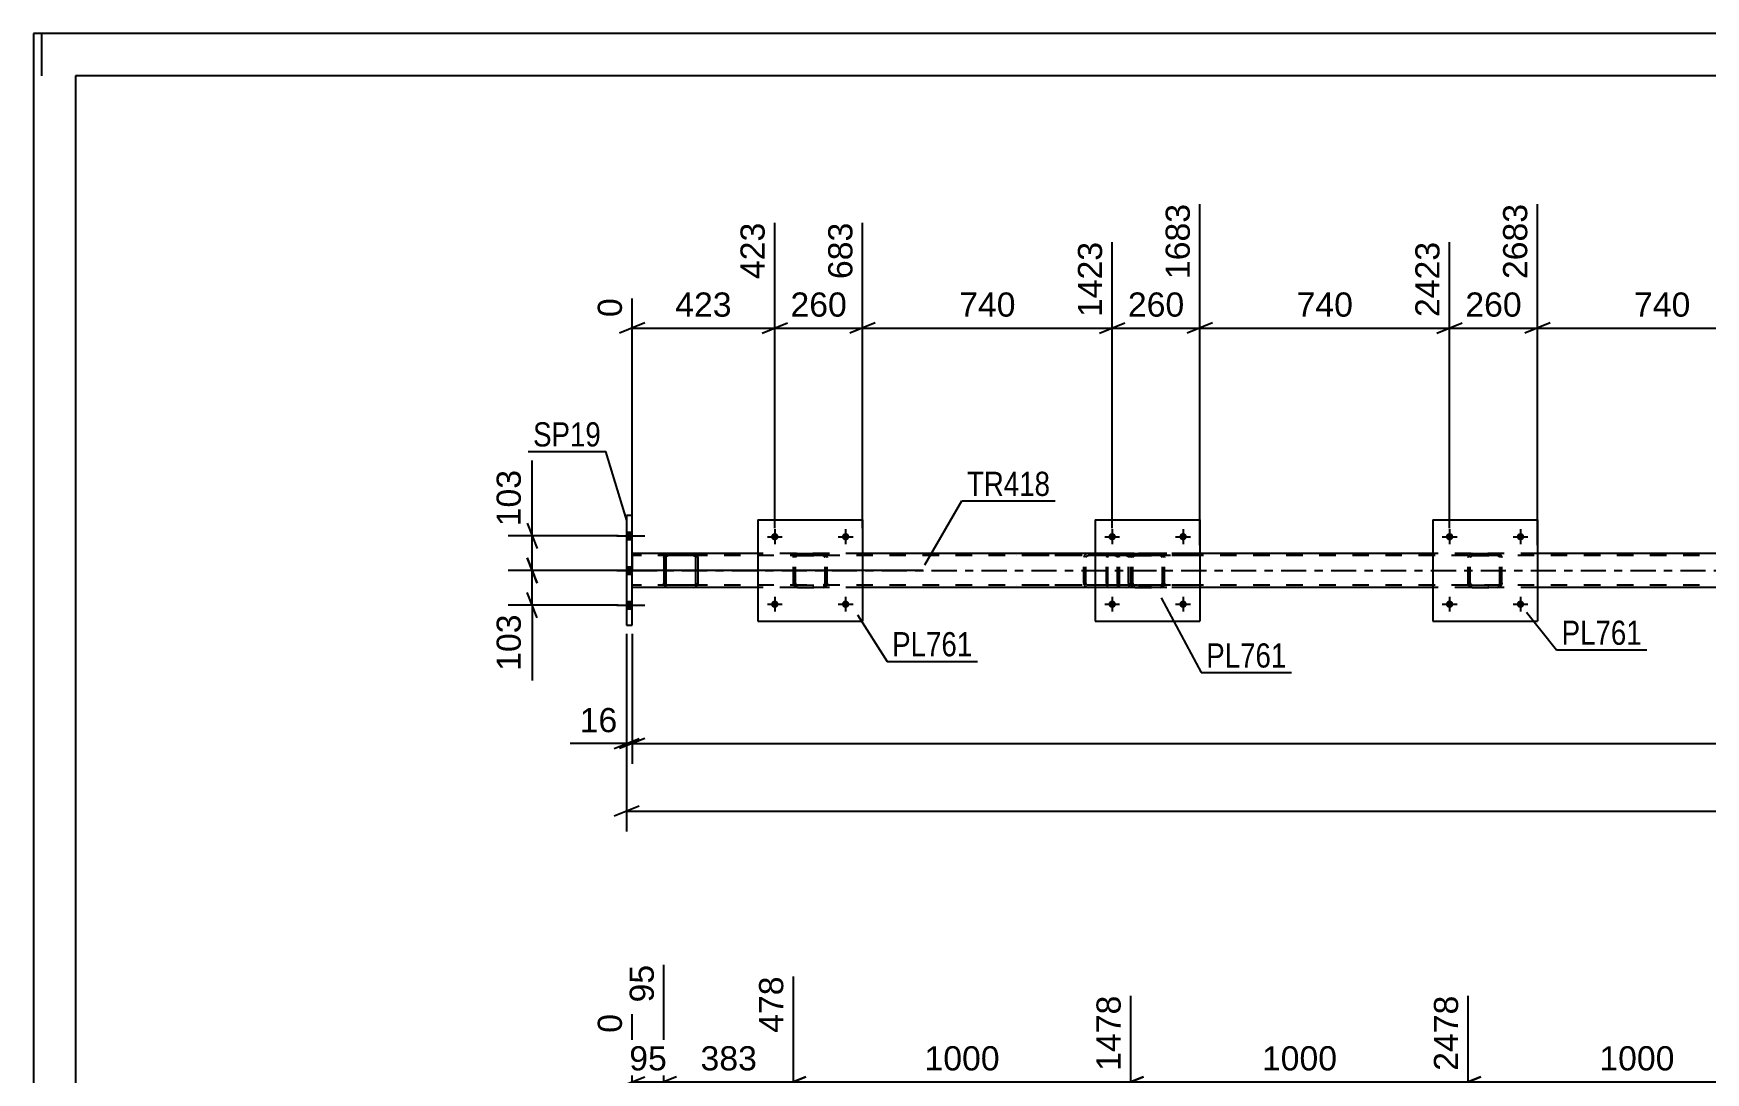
# Model space of a CAD drawing. Header units: millimetres. Extents: x -111 to 730, y -414 to 180.
# Drawn here: x -110.5 to 87.7, y 57.1 to 180.2 of the extents above; entities that cross this region are included whole.
import ezdxf

# ---------------------------------------------------------------- set-up
doc = ezdxf.new("R2010")
doc.units = ezdxf.units.MM
doc.linetypes.add('DXK_LINE_DOT2', pattern=[3.9198, 1.9599, -1.9599])
doc.linetypes.add('DXK_LINE_DOT3', pattern=[5.9187, 2.979, -0.9799, 0.9799, -0.9799])
doc.styles.add('Arial', font='ARIAL.TTF', dxfattribs={"height": 0.2})
doc.styles.add('Arial Narrow', font='ARIALN.TTF', dxfattribs={"height": 0.2})

# ---------------------------------------------------------------- blocks, each defined once
blk = doc.blocks.new('Unknown-717263172-1117')
at = {"color": 5, "linetype": 'Continuous'}
for p, q in [((730.5, 180.17), (-110.5, 180.17)), ((-110.5, 180.17), (-110.5, -413.83)), ((-109.5, 175.17), (-109.5, 180.17)), ((725.5, 175.17), (-105.5, 175.17)), ((-105.5, 175.17), (-105.5, -408.83))]:
    blk.add_line(p, q, dxfattribs=at)
blk = doc.blocks.new('Part-717263172-4966 - 4900')
at = {"color": 7, "linetype": 'DXK_LINE_DOT2'}
for p, q in [((59.58, 118.07), (59.62, 118.26)), ((59.62, 118.26), (59.58, 118.07)), ((59.58, 115.03), (59.58, 118.07)), ((59.82, 118.07), (59.84, 118.17)), ((59.84, 118.17), (59.82, 118.07)), ((59.82, 115.03), (59.82, 118.07)), ((59.84, 118.17), (59.89, 118.24)), ((59.89, 118.24), (59.84, 118.17)), ((59.88, 118.52), (60.06, 118.55)), ((60.06, 118.55), (59.88, 118.52)), ((59.89, 118.24), (59.97, 118.3)), ((59.97, 118.3), (59.89, 118.24)), ((59.97, 118.3), (60.06, 118.31)), ((60.06, 118.31), (59.97, 118.3)), ((60.06, 118.55), (63.1, 118.55)), ((60.06, 118.55), (60.06, 118.55)), ((60.06, 118.55), (63.1, 118.55)), ((60.06, 118.31), (63.1, 118.31)), ((60.06, 118.31), (60.06, 118.31)), ((63.1, 118.31), (60.06, 118.31)), ((63.1, 118.55), (63.1, 118.55)), ((63.1, 118.55), (63.28, 118.52)), ((63.28, 118.52), (63.1, 118.55)), ((63.1, 118.31), (63.1, 118.31)), ((63.1, 118.31), (63.19, 118.3)), ((63.19, 118.3), (63.1, 118.31)), ((63.19, 118.3), (63.27, 118.24)), ((63.27, 118.24), (63.19, 118.3)), ((63.27, 118.24), (63.32, 118.17)), ((63.32, 118.17), (63.27, 118.24)), ((63.32, 118.17), (63.34, 118.07)), ((63.34, 118.07), (63.32, 118.17)), ((63.34, 115.03), (63.34, 118.07)), ((63.54, 118.26), (63.58, 118.07)), ((63.58, 118.07), (63.54, 118.26)), ((63.58, 115.03), (63.58, 118.07)), ((59.62, 114.85), (59.58, 115.03)), ((59.58, 115.03), (59.62, 114.85)), ((59.84, 114.94), (59.82, 115.03)), ((59.82, 115.03), (59.84, 114.94)), ((63.34, 115.03), (63.32, 114.94)), ((63.32, 114.94), (63.34, 115.03)), ((63.58, 115.03), (63.54, 114.85)), ((63.54, 114.85), (63.58, 115.03)), ((59.89, 114.86), (59.84, 114.94)), ((59.84, 114.94), (59.89, 114.86)), ((60.06, 114.55), (59.88, 114.59)), ((59.88, 114.59), (60.06, 114.55)), ((59.97, 114.81), (59.89, 114.86)), ((59.89, 114.86), (59.97, 114.81)), ((60.06, 114.79), (59.97, 114.81)), ((59.97, 114.81), (60.06, 114.79)), ((60.06, 114.79), (63.1, 114.79)), ((60.06, 114.79), (60.06, 114.79)), ((60.06, 114.79), (63.1, 114.79)), ((60.06, 114.55), (63.1, 114.55)), ((60.06, 114.55), (60.06, 114.55)), ((60.06, 114.55), (63.1, 114.55)), ((63.19, 114.81), (63.1, 114.79)), ((63.1, 114.79), (63.19, 114.81)), ((63.1, 114.79), (63.1, 114.79)), ((63.28, 114.59), (63.1, 114.55)), ((63.1, 114.55), (63.28, 114.59)), ((63.1, 114.55), (63.1, 114.55)), ((63.27, 114.86), (63.19, 114.81)), ((63.19, 114.81), (63.27, 114.86)), ((63.32, 114.94), (63.27, 114.86)), ((63.27, 114.86), (63.32, 114.94))]:
    blk.add_line(p, q, dxfattribs=at)
at = {"color": 7, "linetype": 'DXK_LINE_DOT3'}
blk.add_line((61.58, 116.55), (61.58, 116.56), dxfattribs=at)
at = {"color": 7, "linetype": 'DXK_LINE_DOT2'}
for centre, start, end in [((60.06, 118.07), 112.5, 157.5), ((60.06, 118.07), 112.5, 157.5), ((63.1, 118.07), 22.5, 67.5), ((63.1, 118.07), 22.5, 67.5), ((60.06, 115.03), 202.5, 247.5), ((60.06, 115.03), 202.5, 247.5), ((63.1, 115.03), 292.5, 337.5), ((63.1, 115.03), 292.5, 337.5)]:
    blk.add_arc(centre, 0.48, start, end, dxfattribs=at)
blk = doc.blocks.new('Part-717263172-4971 - 4900')
at = {"color": 7, "linetype": 'DXK_LINE_DOT2'}
for p, q in [((17.75, 118.55), (5.98, 118.55)), ((17.75, 118.31), (5.98, 118.31)), ((14.04, 118.24), (14.01, 118.07)), ((14.01, 115.03), (14.01, 118.07)), ((14.05, 118.26), (14.04, 118.24)), ((14.26, 118.07), (14.28, 118.17)), ((14.26, 115.03), (14.26, 118.07)), ((14.28, 118.17), (14.34, 118.24)), ((14.52, 118.55), (14.32, 118.52)), ((14.34, 118.24), (14.42, 118.3)), ((14.42, 118.3), (14.52, 118.31)), ((17.95, 118.52), (17.75, 118.55)), ((17.75, 118.31), (17.85, 118.3)), ((17.85, 118.3), (17.93, 118.24)), ((17.93, 118.24), (17.99, 118.17)), ((17.99, 118.17), (18.01, 118.07)), ((18.01, 115.03), (18.01, 118.07)), ((18.26, 118.07), (18.22, 118.26)), ((18.26, 115.03), (18.26, 118.07)), ((14.01, 115.03), (14.03, 114.94)), ((14.28, 114.94), (14.26, 115.03)), ((18.01, 115.03), (17.99, 114.94)), ((18.22, 114.85), (18.26, 115.03)), ((17.75, 114.79), (5.98, 114.79)), ((17.75, 114.55), (5.98, 114.55)), ((14.03, 114.94), (14.05, 114.85)), ((14.34, 114.86), (14.28, 114.94)), ((14.32, 114.59), (14.52, 114.55)), ((14.42, 114.81), (14.34, 114.86)), ((14.52, 114.79), (14.42, 114.81)), ((17.85, 114.81), (17.75, 114.79)), ((17.75, 114.55), (17.95, 114.59)), ((17.93, 114.86), (17.85, 114.81)), ((17.99, 114.94), (17.93, 114.86))]:
    blk.add_line(p, q, dxfattribs=at)
for centre, start, end in [((14.5, 118.05), 110.7583, 155.68), ((17.77, 118.05), 24.32, 69.2417), ((14.5, 115.06), 204.32, 249.2417), ((17.77, 115.06), 290.7583, 335.68)]:
    blk.add_arc(centre, 0.496, start, end, dxfattribs=at)
blk = doc.blocks.new('Bolt-717263172-4924 - 4900')
at = {"linetype": 'Continuous'}
for points in [[(-40.18, 121.09), (-40.18, 120.21), (-39.54, 120.21), (-39.54, 121.09)], [(-40.18, 121.09), (-40.18, 120.21), (-39.54, 120.21), (-39.54, 121.09)], [(-40.18, 121.09), (-40.18, 120.21), (-39.54, 120.21), (-39.54, 121.09)], [(-40.18, 116.99), (-40.18, 116.11), (-39.54, 116.11), (-39.54, 116.99)], [(-40.18, 116.99), (-40.18, 116.11), (-39.54, 116.11), (-39.54, 116.99)], [(-40.18, 112.89), (-40.18, 112.01), (-39.54, 112.01), (-39.54, 112.89)], [(-40.18, 112.89), (-40.18, 112.01), (-39.54, 112.01), (-39.54, 112.89)], [(-40.18, 112.89), (-40.18, 112.01), (-39.54, 112.01), (-39.54, 112.89)]]:
    blk.add_hatch(color=1, dxfattribs=at).paths.add_polyline_path(points)
at = {"color": 1, "linetype": 'Continuous'}
for p, q in [((-40.18, 121.09), (-39.54, 121.09)), ((-40.18, 121.09), (-39.54, 121.09)), ((-40.18, 121.09), (-39.54, 121.09)), ((-41.34, 120.65), (-38.02, 120.65)), ((-41.34, 120.65), (-38.02, 120.65)), ((-41.34, 120.65), (-38.02, 120.65)), ((-40.18, 120.21), (-39.54, 120.21)), ((-40.18, 120.21), (-39.54, 120.21)), ((-40.18, 120.21), (-39.54, 120.21)), ((-40.18, 116.99), (-39.54, 116.99)), ((-40.18, 116.99), (-39.54, 116.99)), ((-41.34, 116.55), (-38.02, 116.55)), ((-41.34, 116.55), (-38.02, 116.55)), ((-40.18, 116.11), (-39.54, 116.11)), ((-40.18, 116.11), (-39.54, 116.11)), ((-41.34, 112.45), (-38.02, 112.45)), ((-41.34, 112.45), (-38.02, 112.45)), ((-41.34, 112.45), (-38.02, 112.45)), ((-40.18, 112.89), (-39.54, 112.89)), ((-40.18, 112.89), (-39.54, 112.89)), ((-40.18, 112.89), (-39.54, 112.89)), ((-40.18, 112.01), (-39.54, 112.01)), ((-40.18, 112.01), (-39.54, 112.01)), ((-40.18, 112.01), (-39.54, 112.01))]:
    blk.add_line(p, q, dxfattribs=at)
blk = doc.blocks.new('Bolt-717263172-4996 - 4900')
at = {"linetype": 'Continuous'}
for points in [[(57.82, 112.55, -1), (56.94, 112.55, -1)], [(66.22, 112.55, -1), (65.34, 112.55, -1)]]:
    blk.add_hatch(color=1, dxfattribs=at).paths.add_polyline_path(points)
at = {"color": 1, "linetype": 'Continuous'}
for p, q in [((57.38, 113.43), (57.38, 111.67)), ((65.78, 113.43), (65.78, 111.67)), ((56.5, 112.55), (58.26, 112.55)), ((64.9, 112.55), (66.66, 112.55))]:
    blk.add_line(p, q, dxfattribs=at)
blk = doc.blocks.new('Part-717263172-4954 - 4900')
at = {"color": 2, "linetype": 'Continuous'}
for p, q in [((-35.28, 118.55), (-39.54, 118.55)), ((-24.62, 118.55), (-32.24, 118.55)), ((15.38, 118.55), (-12.22, 118.55)), ((55.38, 118.55), (27.78, 118.55)), ((95.38, 118.55), (67.78, 118.55)), ((-35.28, 114.55), (-39.54, 114.55)), ((-24.62, 114.55), (-32.24, 114.55)), ((15.38, 114.55), (-12.22, 114.55)), ((55.38, 114.55), (27.78, 114.55)), ((95.38, 114.55), (67.78, 114.55))]:
    blk.add_line(p, q, dxfattribs=at)
at = {"color": 7, "linetype": 'DXK_LINE_DOT2'}
for p, q in [((-39.54, 118.55), (-39.54, 114.55)), ((635.78, 118.31), (-39.54, 118.31)), ((-32.24, 118.55), (-35.28, 118.55)), ((-12.22, 118.55), (-24.62, 118.55)), ((27.78, 118.55), (15.38, 118.55)), ((67.78, 118.55), (55.38, 118.55)), ((635.78, 114.79), (-39.54, 114.79)), ((-32.24, 114.55), (-35.28, 114.55)), ((-12.22, 114.55), (-24.62, 114.55)), ((27.78, 114.55), (15.38, 114.55)), ((67.78, 114.55), (55.38, 114.55))]:
    blk.add_line(p, q, dxfattribs=at)
at = {"color": 7, "linetype": 'DXK_LINE_DOT3'}
blk.add_line((-39.54, 116.55), (635.78, 116.55), dxfattribs=at)
blk = doc.blocks.new('Part-717263172-4959 - 4900')
at = {"color": 2, "linetype": 'Continuous'}
for p, q in [((-24.62, 122.55), (-24.62, 110.55)), ((-24.62, 122.55), (-12.22, 122.55)), ((-12.22, 122.55), (-12.22, 110.55)), ((-24.62, 110.55), (-12.22, 110.55))]:
    blk.add_line(p, q, dxfattribs=at)
blk = doc.blocks.new('Part-717263172-4960 - 4900')
at = {"color": 2, "linetype": 'Continuous'}
for p, q in [((-35.72, 118.26), (-35.76, 118.07)), ((-35.76, 118.07), (-35.76, 115.03)), ((-35.52, 118.07), (-35.5, 118.17)), ((-35.52, 118.07), (-35.52, 115.03)), ((-35.5, 118.17), (-35.44, 118.24)), ((-35.28, 118.55), (-35.46, 118.52)), ((-35.44, 118.24), (-35.37, 118.3)), ((-35.37, 118.3), (-35.28, 118.31)), ((-32.24, 118.55), (-35.28, 118.55)), ((-32.24, 118.31), (-35.28, 118.31)), ((-32.05, 118.52), (-32.24, 118.55)), ((-32.24, 118.31), (-32.14, 118.3)), ((-32.14, 118.3), (-32.07, 118.24)), ((-32.07, 118.24), (-32.01, 118.17)), ((-32.01, 118.17), (-32, 118.07)), ((-32, 118.07), (-32, 115.03)), ((-31.76, 118.07), (-31.79, 118.26)), ((-31.76, 118.07), (-31.76, 115.03)), ((-35.76, 115.03), (-35.72, 114.85)), ((-35.5, 114.94), (-35.52, 115.03)), ((-32, 115.03), (-32.01, 114.94)), ((-31.79, 114.85), (-31.76, 115.03)), ((-35.44, 114.86), (-35.5, 114.94)), ((-35.46, 114.59), (-35.28, 114.55)), ((-35.37, 114.81), (-35.44, 114.86)), ((-35.28, 114.79), (-35.37, 114.81)), ((-32.24, 114.79), (-35.28, 114.79)), ((-32.24, 114.55), (-35.28, 114.55)), ((-32.14, 114.81), (-32.24, 114.79)), ((-32.24, 114.55), (-32.05, 114.59)), ((-32.07, 114.86), (-32.14, 114.81)), ((-32.01, 114.94), (-32.07, 114.86))]:
    blk.add_line(p, q, dxfattribs=at)
at = {"color": 7, "linetype": 'DXK_LINE_DOT2'}
for p, q in [((-35.76, 118.07), (-35.72, 118.26)), ((-35.46, 118.52), (-35.28, 118.55)), ((-32.24, 118.55), (-32.05, 118.52)), ((-31.79, 118.26), (-31.76, 118.07)), ((-35.72, 114.85), (-35.76, 115.03)), ((-31.76, 115.03), (-31.79, 114.85)), ((-35.28, 114.55), (-35.46, 114.59)), ((-32.05, 114.59), (-32.24, 114.55))]:
    blk.add_line(p, q, dxfattribs=at)
at = {"color": 7, "linetype": 'DXK_LINE_DOT3'}
blk.add_line((-33.76, 116.55), (-33.76, 116.55), dxfattribs=at)
at = {"color": 2, "linetype": 'Continuous'}
for centre, start, end in [((-35.28, 118.07), 112.5, 157.5), ((-32.24, 118.07), 22.5, 67.5), ((-35.28, 115.03), 202.5, 247.5), ((-32.24, 115.03), 292.5, 337.5)]:
    blk.add_arc(centre, 0.48, start, end, dxfattribs=at)
at = {"color": 7, "linetype": 'DXK_LINE_DOT2'}
for centre, start, end in [((-35.28, 118.07), 112.5, 157.5), ((-32.24, 118.07), 22.5, 67.5), ((-35.28, 115.03), 202.5, 247.5), ((-32.24, 115.03), 292.5, 337.5)]:
    blk.add_arc(centre, 0.48, start, end, dxfattribs=at)
blk = doc.blocks.new('Part-717263172-4965 - 4900')
at = {"color": 2, "linetype": 'Continuous'}
for p, q in [((55.38, 122.55), (55.38, 110.55)), ((55.38, 122.55), (67.78, 122.55)), ((67.78, 122.55), (67.78, 110.55)), ((55.38, 110.55), (67.78, 110.55))]:
    blk.add_line(p, q, dxfattribs=at)
blk = doc.blocks.new('Part-717263172-5157 - 4900')
at = {"color": 7, "linetype": 'DXK_LINE_DOT2'}
for p, q in [((19.58, 118.07), (19.62, 118.26)), ((19.62, 118.26), (19.58, 118.07)), ((19.58, 115.03), (19.58, 118.07)), ((19.82, 118.07), (19.84, 118.17)), ((19.84, 118.17), (19.82, 118.07)), ((19.82, 115.03), (19.82, 118.07)), ((19.84, 118.17), (19.89, 118.24)), ((19.89, 118.24), (19.84, 118.17)), ((19.87, 118.52), (20.06, 118.55)), ((20.06, 118.55), (19.87, 118.52)), ((19.89, 118.24), (19.97, 118.3)), ((19.97, 118.3), (19.89, 118.24)), ((19.97, 118.3), (20.06, 118.31)), ((20.06, 118.31), (19.97, 118.3)), ((20.06, 118.55), (23.1, 118.55)), ((20.06, 118.55), (20.06, 118.55)), ((20.06, 118.55), (23.1, 118.55)), ((20.06, 118.31), (23.1, 118.31)), ((20.06, 118.31), (20.06, 118.31)), ((23.1, 118.31), (20.06, 118.31)), ((23.1, 118.55), (23.1, 118.55)), ((23.1, 118.55), (23.28, 118.52)), ((23.28, 118.52), (23.1, 118.55)), ((23.1, 118.31), (23.1, 118.31)), ((23.1, 118.31), (23.19, 118.3)), ((23.19, 118.3), (23.1, 118.31)), ((23.19, 118.3), (23.27, 118.24)), ((23.27, 118.24), (23.19, 118.3)), ((23.27, 118.24), (23.32, 118.17)), ((23.32, 118.17), (23.27, 118.24)), ((23.32, 118.17), (23.34, 118.07)), ((23.34, 118.07), (23.32, 118.17)), ((23.34, 115.03), (23.34, 118.07)), ((23.54, 118.26), (23.58, 118.07)), ((23.58, 118.07), (23.54, 118.26)), ((23.58, 115.03), (23.58, 118.07)), ((19.62, 114.85), (19.58, 115.03)), ((19.58, 115.03), (19.62, 114.85)), ((19.84, 114.94), (19.82, 115.03)), ((19.82, 115.03), (19.84, 114.94)), ((23.34, 115.03), (23.32, 114.94)), ((23.32, 114.94), (23.34, 115.03)), ((23.58, 115.03), (23.54, 114.85)), ((23.54, 114.85), (23.58, 115.03)), ((19.89, 114.86), (19.84, 114.94)), ((19.84, 114.94), (19.89, 114.86)), ((20.06, 114.55), (19.87, 114.59)), ((19.87, 114.59), (20.06, 114.55)), ((19.97, 114.81), (19.89, 114.86)), ((19.89, 114.86), (19.97, 114.81)), ((20.06, 114.79), (19.97, 114.81)), ((19.97, 114.81), (20.06, 114.79)), ((20.06, 114.79), (23.1, 114.79)), ((20.06, 114.79), (20.06, 114.79)), ((20.06, 114.79), (23.1, 114.79)), ((20.06, 114.55), (23.1, 114.55)), ((20.06, 114.55), (20.06, 114.55)), ((20.06, 114.55), (23.1, 114.55)), ((23.19, 114.81), (23.1, 114.79)), ((23.1, 114.79), (23.19, 114.81)), ((23.1, 114.79), (23.1, 114.79)), ((23.28, 114.59), (23.1, 114.55)), ((23.1, 114.55), (23.28, 114.59)), ((23.1, 114.55), (23.1, 114.55)), ((23.27, 114.86), (23.19, 114.81)), ((23.19, 114.81), (23.27, 114.86)), ((23.32, 114.94), (23.27, 114.86)), ((23.27, 114.86), (23.32, 114.94))]:
    blk.add_line(p, q, dxfattribs=at)
at = {"color": 7, "linetype": 'DXK_LINE_DOT3'}
blk.add_line((21.58, 116.55), (21.58, 116.56), dxfattribs=at)
at = {"color": 7, "linetype": 'DXK_LINE_DOT2'}
for centre, start, end in [((20.06, 118.07), 112.5, 157.5), ((20.06, 118.07), 112.5, 157.5), ((23.1, 118.07), 22.5, 67.5), ((23.1, 118.07), 22.5, 67.5), ((20.06, 115.03), 202.5, 247.5), ((20.06, 115.03), 202.5, 247.5), ((23.1, 115.03), 292.5, 337.5), ((23.1, 115.03), 292.5, 337.5)]:
    blk.add_arc(centre, 0.48, start, end, dxfattribs=at)
blk = doc.blocks.new('Bolt-717263172-4993 - 4900')
at = {"linetype": 'Continuous'}
for points in [[(-22.18, 120.55, -1), (-23.06, 120.55, -1)], [(-13.78, 120.55, -1), (-14.66, 120.55, -1)]]:
    blk.add_hatch(color=1, dxfattribs=at).paths.add_polyline_path(points)
at = {"color": 1, "linetype": 'Continuous'}
for p, q in [((-22.62, 121.43), (-22.62, 119.67)), ((-14.22, 121.43), (-14.22, 119.67)), ((-23.5, 120.55), (-21.74, 120.55)), ((-15.1, 120.55), (-13.34, 120.55))]:
    blk.add_line(p, q, dxfattribs=at)
blk = doc.blocks.new('Bolt-717263172-4994 - 4900')
at = {"linetype": 'Continuous'}
for points in [[(-22.18, 112.55, -1), (-23.06, 112.55, -1)], [(-13.78, 112.55, -1), (-14.66, 112.55, -1)]]:
    blk.add_hatch(color=1, dxfattribs=at).paths.add_polyline_path(points)
at = {"color": 1, "linetype": 'Continuous'}
for p, q in [((-22.62, 113.43), (-22.62, 111.67)), ((-14.22, 113.43), (-14.22, 111.67)), ((-23.5, 112.55), (-21.74, 112.55)), ((-15.1, 112.55), (-13.34, 112.55))]:
    blk.add_line(p, q, dxfattribs=at)
blk = doc.blocks.new('Bolt-717263172-4995 - 4900')
at = {"linetype": 'Continuous'}
for points in [[(57.82, 120.55, -1), (56.94, 120.55, -1)], [(66.22, 120.55, -1), (65.34, 120.55, -1)]]:
    blk.add_hatch(color=1, dxfattribs=at).paths.add_polyline_path(points)
at = {"color": 1, "linetype": 'Continuous'}
for p, q in [((57.38, 121.43), (57.38, 119.67)), ((65.78, 121.43), (65.78, 119.67)), ((56.5, 120.55), (58.26, 120.55)), ((64.9, 120.55), (66.66, 120.55))]:
    blk.add_line(p, q, dxfattribs=at)
blk = doc.blocks.new('Part-717263172-5073 - 4900')
at = {"color": 7, "linetype": 'DXK_LINE_DOT2'}
for p, q in [((-20.42, 118.07), (-20.39, 118.26)), ((-20.39, 118.26), (-20.42, 118.07)), ((-20.42, 115.03), (-20.42, 118.07)), ((-20.18, 118.07), (-20.16, 118.17)), ((-20.16, 118.17), (-20.18, 118.07)), ((-20.18, 115.03), (-20.18, 118.07)), ((-20.16, 118.17), (-20.11, 118.24)), ((-20.11, 118.24), (-20.16, 118.17)), ((-20.13, 118.52), (-19.94, 118.55)), ((-19.94, 118.55), (-20.13, 118.52)), ((-20.11, 118.24), (-20.03, 118.3)), ((-20.03, 118.3), (-20.11, 118.24)), ((-20.03, 118.3), (-19.94, 118.31)), ((-19.94, 118.31), (-20.03, 118.3)), ((-19.94, 118.55), (-16.9, 118.55)), ((-19.94, 118.55), (-19.94, 118.55)), ((-19.94, 118.55), (-16.9, 118.55)), ((-19.94, 118.31), (-16.9, 118.31)), ((-19.94, 118.31), (-19.94, 118.31)), ((-16.9, 118.31), (-19.94, 118.31)), ((-16.9, 118.55), (-16.9, 118.55)), ((-16.9, 118.55), (-16.72, 118.52)), ((-16.72, 118.52), (-16.9, 118.55)), ((-16.9, 118.31), (-16.9, 118.31)), ((-16.9, 118.31), (-16.81, 118.3)), ((-16.81, 118.3), (-16.9, 118.31)), ((-16.81, 118.3), (-16.73, 118.24)), ((-16.73, 118.24), (-16.81, 118.3)), ((-16.73, 118.24), (-16.68, 118.17)), ((-16.68, 118.17), (-16.73, 118.24)), ((-16.68, 118.17), (-16.66, 118.07)), ((-16.66, 118.07), (-16.68, 118.17)), ((-16.66, 115.03), (-16.66, 118.07)), ((-16.46, 118.26), (-16.42, 118.07)), ((-16.42, 118.07), (-16.46, 118.26)), ((-16.42, 115.03), (-16.42, 118.07)), ((-20.39, 114.85), (-20.42, 115.03)), ((-20.42, 115.03), (-20.39, 114.85)), ((-20.16, 114.94), (-20.18, 115.03)), ((-20.18, 115.03), (-20.16, 114.94)), ((-16.66, 115.03), (-16.68, 114.94)), ((-16.68, 114.94), (-16.66, 115.03)), ((-16.42, 115.03), (-16.46, 114.85)), ((-16.46, 114.85), (-16.42, 115.03)), ((-20.11, 114.86), (-20.16, 114.94)), ((-20.16, 114.94), (-20.11, 114.86)), ((-19.94, 114.55), (-20.13, 114.59)), ((-20.13, 114.59), (-19.94, 114.55)), ((-20.03, 114.81), (-20.11, 114.86)), ((-20.11, 114.86), (-20.03, 114.81)), ((-19.94, 114.79), (-20.03, 114.81)), ((-20.03, 114.81), (-19.94, 114.79)), ((-19.94, 114.79), (-16.9, 114.79)), ((-19.94, 114.79), (-19.94, 114.79)), ((-19.94, 114.79), (-16.9, 114.79)), ((-19.94, 114.55), (-16.9, 114.55)), ((-19.94, 114.55), (-19.94, 114.55)), ((-19.94, 114.55), (-16.9, 114.55)), ((-16.81, 114.81), (-16.9, 114.79)), ((-16.9, 114.79), (-16.81, 114.81)), ((-16.9, 114.79), (-16.9, 114.79)), ((-16.72, 114.59), (-16.9, 114.55)), ((-16.9, 114.55), (-16.72, 114.59)), ((-16.9, 114.55), (-16.9, 114.55)), ((-16.73, 114.86), (-16.81, 114.81)), ((-16.81, 114.81), (-16.73, 114.86)), ((-16.68, 114.94), (-16.73, 114.86)), ((-16.73, 114.86), (-16.68, 114.94))]:
    blk.add_line(p, q, dxfattribs=at)
at = {"color": 7, "linetype": 'DXK_LINE_DOT3'}
blk.add_line((-18.42, 116.55), (-18.42, 116.56), dxfattribs=at)
at = {"color": 7, "linetype": 'DXK_LINE_DOT2'}
for centre, start, end in [((-19.94, 118.07), 112.5, 157.5), ((-19.94, 118.07), 112.5, 157.5), ((-16.9, 118.07), 22.5, 67.5), ((-16.9, 118.07), 22.5, 67.5), ((-19.94, 115.03), 202.5, 247.5), ((-19.94, 115.03), 202.5, 247.5), ((-16.9, 115.03), 292.5, 337.5), ((-16.9, 115.03), 292.5, 337.5)]:
    blk.add_arc(centre, 0.48, start, end, dxfattribs=at)
blk = doc.blocks.new('Part-717263172-5113 - 4900')
at = {"color": 2, "linetype": 'Continuous'}
for p, q in [((15.38, 122.55), (15.38, 110.55)), ((15.38, 122.55), (27.78, 122.55)), ((27.78, 122.55), (27.78, 110.55)), ((15.38, 110.55), (27.78, 110.55))]:
    blk.add_line(p, q, dxfattribs=at)
blk = doc.blocks.new('Part-717263172-5115 - 4900')
at = {"color": 7, "linetype": 'DXK_LINE_DOT2'}
for p, q in [((16.74, 118.26), (16.72, 118.07)), ((16.72, 115.03), (16.72, 118.07)), ((16.8, 118.41), (16.74, 118.26)), ((16.88, 118.52), (16.8, 118.41)), ((16.85, 118.07), (16.86, 118.17)), ((16.85, 115.03), (16.85, 118.07)), ((16.86, 118.17), (16.89, 118.24)), ((16.99, 118.55), (16.88, 118.52)), ((16.89, 118.24), (16.94, 118.3)), ((16.94, 118.3), (16.99, 118.31)), ((26.39, 118.55), (16.99, 118.55)), ((26.39, 118.31), (16.99, 118.31)), ((18.26, 118.31), (18.26, 118.55)), ((19.27, 118.52), (19.08, 118.55)), ((19.08, 118.31), (19.17, 118.3)), ((19.17, 118.3), (19.26, 118.24)), ((19.26, 118.24), (19.31, 118.17)), ((19.31, 118.17), (19.33, 118.07)), ((19.33, 115.03), (19.33, 118.07)), ((19.58, 118.09), (19.54, 118.26)), ((19.58, 118.07), (19.58, 118.09)), ((19.58, 115.03), (19.58, 118.07)), ((16.72, 115.03), (16.74, 114.85)), ((16.86, 114.94), (16.85, 115.03)), ((19.33, 115.03), (19.31, 114.94)), ((19.54, 114.85), (19.58, 115.03)), ((16.74, 114.85), (16.8, 114.7)), ((16.8, 114.7), (16.88, 114.59)), ((16.89, 114.86), (16.86, 114.94)), ((16.88, 114.59), (16.99, 114.55)), ((16.94, 114.81), (16.89, 114.86)), ((16.99, 114.79), (16.94, 114.81)), ((26.39, 114.79), (16.99, 114.79)), ((26.39, 114.55), (16.99, 114.55)), ((18.26, 114.55), (18.26, 114.79)), ((19.17, 114.81), (19.08, 114.79)), ((19.08, 114.55), (19.27, 114.59)), ((19.26, 114.86), (19.17, 114.81)), ((19.31, 114.94), (19.26, 114.86))]:
    blk.add_line(p, q, dxfattribs=at)
for centre, start, end in [((19.09, 118.06), 23.8494, 68.8059), ((19.09, 115.05), 291.1941, 336.1506)]:
    blk.add_arc(centre, 0.492, start, end, dxfattribs=at)
blk = doc.blocks.new('Bolt-717263172-5135 - 4900')
at = {"linetype": 'Continuous'}
for points in [[(17.82, 120.55, -1), (16.94, 120.55, -1)], [(26.22, 120.55, -1), (25.34, 120.55, -1)]]:
    blk.add_hatch(color=1, dxfattribs=at).paths.add_polyline_path(points)
at = {"color": 1, "linetype": 'Continuous'}
for p, q in [((17.38, 121.43), (17.38, 119.67)), ((25.78, 121.43), (25.78, 119.67)), ((16.5, 120.55), (18.26, 120.55)), ((24.9, 120.55), (26.66, 120.55))]:
    blk.add_line(p, q, dxfattribs=at)
blk = doc.blocks.new('Part-717263172-5140 - 4900')
at = {"color": 2, "linetype": 'Continuous'}
for p, q in [((-39.54, 123.05), (-40.18, 123.05)), ((-40.18, 123.05), (-40.18, 110.05)), ((-39.54, 110.05), (-39.54, 123.05)), ((-40.18, 110.05), (-39.54, 110.05))]:
    blk.add_line(p, q, dxfattribs=at)
blk = doc.blocks.new('Bolt-717263172-5156 - 4900')
at = {"linetype": 'Continuous'}
for points in [[(17.82, 112.55, -1), (16.94, 112.55, -1)], [(26.22, 112.55, -1), (25.34, 112.55, -1)]]:
    blk.add_hatch(color=1, dxfattribs=at).paths.add_polyline_path(points)
at = {"color": 1, "linetype": 'Continuous'}
for p, q in [((17.38, 113.43), (17.38, 111.67)), ((25.78, 113.43), (25.78, 111.67)), ((16.5, 112.55), (18.26, 112.55)), ((24.9, 112.55), (26.66, 112.55))]:
    blk.add_line(p, q, dxfattribs=at)
blk = doc.blocks.new('StraightDimension-717263172-15064 - 2963')
at = {"color": 7, "linetype": 'Continuous'}
for p, q in [((19.58, 17.64), (19.58, 66.16)), ((59.58, 17.64), (59.58, 66.16)), ((21.08, 56.57), (18.08, 55.37)), ((19.58, 55.97), (59.58, 55.97)), ((58.08, 55.37), (61.08, 56.57))]:
    blk.add_line(p, q, dxfattribs=at)
at = {"color": 0, "linetype": 'Continuous'}
blk.add_wipeout([(58.98, 66.76), (54.78, 66.76), (54.78, 56.67), (58.98, 56.67)], dxfattribs=at)
at = {"color": 0}
blk.add_wipeout([(44.63, 56.72), (44.63, 60.92), (34.53, 60.92), (34.53, 56.72)], dxfattribs=at)
at = {"color": 3, "linetype": 'Continuous', "style": 'Arial'}
blk.add_text('2478', height=2.865, rotation=90.0002, dxfattribs=at).set_placement((58.38, 57.27))
at = {"color": 3, "style": 'Arial'}
blk.add_text('1000', height=2.865, dxfattribs=at).set_placement((35.13, 57.32))
blk = doc.blocks.new('StraightDimension-717263172-15063 - 2963')
at = {"color": 7, "linetype": 'Continuous'}
for p, q in [((59.58, 17.64), (59.58, 66.16)), ((99.58, 17.64), (99.58, 66.16)), ((61.08, 56.57), (58.08, 55.37)), ((59.58, 55.97), (99.58, 55.97)), ((98.08, 55.37), (101.08, 56.57))]:
    blk.add_line(p, q, dxfattribs=at)
at = {"color": 0, "linetype": 'Continuous'}
blk.add_wipeout([(98.98, 66.76), (94.78, 66.76), (94.78, 56.67), (98.98, 56.67)], dxfattribs=at)
at = {"color": 0}
blk.add_wipeout([(84.63, 56.72), (84.63, 60.92), (74.53, 60.92), (74.53, 56.72)], dxfattribs=at)
at = {"color": 3, "linetype": 'Continuous', "style": 'Arial'}
blk.add_text('3478', height=2.865, rotation=90.0002, dxfattribs=at).set_placement((98.38, 57.27))
at = {"color": 3, "style": 'Arial'}
blk.add_text('1000', height=2.865, dxfattribs=at).set_placement((75.13, 57.32))
blk = doc.blocks.new('StraightDimension-717263172-15065 - 2963')
at = {"color": 7, "linetype": 'Continuous'}
for p, q in [((-20.42, 17.64), (-20.42, 68.44)), ((19.58, 17.64), (19.58, 66.16)), ((-18.92, 56.57), (-21.92, 55.37)), ((-20.42, 55.97), (19.58, 55.97)), ((18.08, 55.37), (21.08, 56.57))]:
    blk.add_line(p, q, dxfattribs=at)
at = {"color": 0, "linetype": 'Continuous'}
blk.add_wipeout([(18.98, 66.76), (14.78, 66.76), (14.78, 56.67), (18.98, 56.67)], dxfattribs=at)
at = {"color": 0}
blk.add_wipeout([(4.63, 56.72), (4.63, 60.92), (-5.47, 60.92), (-5.47, 56.72)], dxfattribs=at)
at = {"color": 3, "linetype": 'Continuous', "style": 'Arial'}
blk.add_text('1478', height=2.865, rotation=90.0002, dxfattribs=at).set_placement((18.38, 57.27))
at = {"color": 3, "style": 'Arial'}
blk.add_text('1000', height=2.865, dxfattribs=at).set_placement((-4.87, 57.32))
blk = doc.blocks.new('StraightDimension-717263172-15066 - 2963')
at = {"color": 7, "linetype": 'Continuous'}
for p, q in [((-35.76, 16.38), (-35.76, 69.81)), ((-20.42, 17.64), (-20.42, 68.44)), ((-34.26, 56.57), (-37.26, 55.37)), ((-35.76, 55.97), (-20.42, 55.97)), ((-21.92, 55.37), (-18.92, 56.57))]:
    blk.add_line(p, q, dxfattribs=at)
at = {"color": 0}
blk.add_wipeout([(-24.15, 56.72), (-24.15, 60.92), (-32.02, 60.92), (-32.02, 56.72)], dxfattribs=at)
at = {"color": 0, "linetype": 'Continuous'}
blk.add_wipeout([(-21.02, 69.04), (-25.22, 69.04), (-25.22, 61.17), (-21.02, 61.17)], dxfattribs=at)
at = {"color": 3, "linetype": 'Continuous', "style": 'Arial'}
blk.add_text('478', height=2.865, rotation=90.0002, dxfattribs=at).set_placement((-21.62, 61.77))
at = {"color": 3, "style": 'Arial'}
blk.add_text('383', height=2.865, dxfattribs=at).set_placement((-31.42, 57.32))
blk = doc.blocks.new('StraightDimension-717263172-15067 - 2963')
at = {"color": 7, "linetype": 'Continuous'}
for p, q in [((-35.76, 16.38), (-35.76, 69.81)), ((-39.54, 3), (-39.54, 63.99)), ((-41.04, 55.37), (-38.04, 56.57)), ((-39.54, 55.97), (-35.76, 55.97)), ((-34.26, 56.57), (-37.26, 55.37))]:
    blk.add_line(p, q, dxfattribs=at)
at = {"color": 0, "linetype": 'Continuous'}
blk.add_wipeout([(-36.36, 70.41), (-40.56, 70.41), (-40.56, 64.77), (-36.36, 64.77)], dxfattribs=at)
at = {"color": 0}
blk.add_wipeout([(-34.83, 56.72), (-34.83, 60.92), (-40.47, 60.92), (-40.47, 56.72)], dxfattribs=at)
at = {"color": 0, "linetype": 'Continuous'}
blk.add_wipeout([(-40.14, 64.59), (-44.34, 64.59), (-44.34, 61.17), (-40.14, 61.17)], dxfattribs=at)
at = {"color": 3, "linetype": 'Continuous', "style": 'Arial'}
for s, height, p in [('95', 2.865, (-36.96, 65.37)), ('0', 2.87, (-40.74, 61.77))]:
    blk.add_text(s, height=height, rotation=90.0002, dxfattribs=at).set_placement(p)
at = {"color": 3, "style": 'Arial'}
blk.add_text('95', height=2.865, dxfattribs=at).set_placement((-39.87, 57.32))
blk = doc.blocks.new('StraightDimension-717263172-5866 - 4900')
at = {"color": 7, "linetype": 'Continuous'}
for p, q in [((-51.98, 118.05), (-50.78, 115.05)), ((-5.05, 116.55), (-54.23, 116.55)), ((-51.38, 112.45), (-51.38, 116.55)), ((-50.78, 110.95), (-51.98, 113.95)), ((-41.18, 112.45), (-54.23, 112.45))]:
    blk.add_line(p, q, dxfattribs=at)
at = {"color": 0}
blk.add_wipeout([(-52.13, 111.93), (-56.33, 111.93), (-56.33, 104.06), (-52.13, 104.06)], dxfattribs=at)
at = {"color": 7, "linetype": 'Continuous'}
blk.add_line((-51.38, 112.45), (-51.38, 103.53), dxfattribs=at)
blk.add_line((-51.38, 112.45), (-51.38, 103.53), dxfattribs=at)
at = {"color": 3, "style": 'Arial'}
blk.add_text('103', height=2.865, rotation=90.0002, dxfattribs=at).set_placement((-52.73, 104.66))
blk = doc.blocks.new('StraightDimension-717263172-5879 - 4900')
at = {"color": 7, "linetype": 'Continuous'}
for p, q in [((-51.98, 122.15), (-50.78, 119.15)), ((-41.18, 120.65), (-54.23, 120.65)), ((-51.38, 116.55), (-51.38, 120.65)), ((-50.78, 115.05), (-51.98, 118.05)), ((-5.05, 116.55), (-54.23, 116.55))]:
    blk.add_line(p, q, dxfattribs=at)
at = {"color": 0}
blk.add_wipeout([(-52.13, 129.05), (-56.33, 129.05), (-56.33, 121.18), (-52.13, 121.18)], dxfattribs=at)
at = {"color": 7, "linetype": 'Continuous'}
blk.add_line((-51.38, 120.65), (-51.38, 129.58), dxfattribs=at)
blk.add_line((-51.38, 120.65), (-51.38, 129.58), dxfattribs=at)
at = {"color": 3, "style": 'Arial'}
blk.add_text('103', height=2.865, rotation=90.0002, dxfattribs=at).set_placement((-52.73, 121.78))
blk = doc.blocks.new('StraightDimension-717263172-13471 - 4900')
at = {"color": 7, "linetype": 'Continuous'}
for p, q in [((-22.62, 121.55), (-22.62, 157.74)), ((-12.22, 121.56), (-12.22, 157.74)), ((-24.12, 144.67), (-21.12, 145.87)), ((-22.62, 145.27), (-12.22, 145.27)), ((-10.72, 145.87), (-13.72, 144.67))]:
    blk.add_line(p, q, dxfattribs=at)
at = {"color": 0}
blk.add_wipeout([(-13.49, 146.02), (-13.49, 150.22), (-21.36, 150.22), (-21.36, 146.02)], dxfattribs=at)
at = {"color": 0, "linetype": 'Continuous'}
blk.add_wipeout([(-12.82, 158.34), (-17.02, 158.34), (-17.02, 150.47), (-12.82, 150.47)], dxfattribs=at)
at = {"color": 3, "linetype": 'Continuous', "style": 'Arial'}
blk.add_text('683', height=2.865, rotation=90.0002, dxfattribs=at).set_placement((-13.42, 151.07))
at = {"color": 3, "style": 'Arial'}
blk.add_text('260', height=2.865, dxfattribs=at).set_placement((-20.76, 146.62))
blk = doc.blocks.new('StraightDimension-717263172-6007 - 4900')
at = {"color": 7, "linetype": 'Continuous'}
for p, q in [((-40.18, 109.05), (-40.18, 85.64)), ((-38.68, 88.64), (-41.68, 87.44)), ((-40.18, 88.04), (670.27, 88.04))]:
    blk.add_line(p, q, dxfattribs=at)
blk = doc.blocks.new('StraightDimension-717263172-6028 - 4900')
at = {"color": 7, "linetype": 'Continuous'}
for p, q in [((-39.54, 109.05), (-39.54, 93.64)), ((-38.04, 96.64), (-41.04, 95.44)), ((-39.54, 96.04), (669.63, 96.04))]:
    blk.add_line(p, q, dxfattribs=at)
blk = doc.blocks.new('StraightDimension-717263172-6038 - 4900')
at = {"color": 7, "linetype": 'Continuous'}
for p, q in [((-40.18, 109.05), (-40.18, 93.64)), ((-39.54, 109.05), (-39.54, 93.64)), ((-41.68, 95.44), (-38.68, 96.64)), ((-38.04, 96.64), (-41.04, 95.44)), ((-40.18, 96.04), (-39.54, 96.04))]:
    blk.add_line(p, q, dxfattribs=at)
at = {"color": 0}
blk.add_wipeout([(-40.71, 96.79), (-40.71, 100.99), (-46.35, 100.99), (-46.35, 96.79)], dxfattribs=at)
at = {"color": 7, "linetype": 'Continuous'}
blk.add_line((-40.18, 96.04), (-46.88, 96.04), dxfattribs=at)
blk.add_line((-40.18, 96.04), (-46.88, 96.04), dxfattribs=at)
at = {"color": 3, "style": 'Arial'}
blk.add_text('16', height=2.865, dxfattribs=at).set_placement((-45.75, 97.39))
blk = doc.blocks.new('StraightDimension-717263172-13466 - 4900')
at = {"color": 7, "linetype": 'Continuous'}
for p, q in [((67.78, 119.55), (67.78, 159.96)), ((97.38, 121.55), (97.38, 155.46)), ((69.28, 145.87), (66.28, 144.67)), ((67.78, 145.27), (97.38, 145.27)), ((95.88, 144.67), (98.88, 145.87))]:
    blk.add_line(p, q, dxfattribs=at)
at = {"color": 0, "linetype": 'Continuous'}
blk.add_wipeout([(96.78, 156.06), (92.58, 156.06), (92.58, 145.97), (96.78, 145.97)], dxfattribs=at)
at = {"color": 0}
blk.add_wipeout([(86.51, 146.02), (86.51, 150.22), (78.64, 150.22), (78.64, 146.02)], dxfattribs=at)
at = {"color": 3, "linetype": 'Continuous', "style": 'Arial'}
blk.add_text('3423', height=2.865, rotation=90.0002, dxfattribs=at).set_placement((96.18, 146.57))
at = {"color": 3, "style": 'Arial'}
blk.add_text('740', height=2.865, dxfattribs=at).set_placement((79.24, 146.62))
blk = doc.blocks.new('StraightDimension-717263172-13467 - 4900')
at = {"color": 7, "linetype": 'Continuous'}
for p, q in [((67.78, 119.55), (67.78, 159.96)), ((57.38, 121.55), (57.38, 155.46)), ((55.88, 144.67), (58.88, 145.87)), ((57.38, 145.27), (67.78, 145.27)), ((69.28, 145.87), (66.28, 144.67))]:
    blk.add_line(p, q, dxfattribs=at)
at = {"color": 0}
blk.add_wipeout([(66.51, 146.02), (66.51, 150.22), (58.64, 150.22), (58.64, 146.02)], dxfattribs=at)
at = {"color": 0, "linetype": 'Continuous'}
blk.add_wipeout([(67.18, 160.56), (62.98, 160.56), (62.98, 150.47), (67.18, 150.47)], dxfattribs=at)
at = {"color": 3, "linetype": 'Continuous', "style": 'Arial'}
blk.add_text('2683', height=2.865, rotation=90.0002, dxfattribs=at).set_placement((66.58, 151.07))
at = {"color": 3, "style": 'Arial'}
blk.add_text('260', height=2.865, dxfattribs=at).set_placement((59.24, 146.62))
blk = doc.blocks.new('StraightDimension-717263172-13468 - 4900')
at = {"color": 7, "linetype": 'Continuous'}
for p, q in [((27.78, 119.55), (27.78, 159.96)), ((57.38, 121.55), (57.38, 155.46)), ((29.28, 145.87), (26.28, 144.67)), ((27.78, 145.27), (57.38, 145.27)), ((55.88, 144.67), (58.88, 145.87))]:
    blk.add_line(p, q, dxfattribs=at)
at = {"color": 0, "linetype": 'Continuous'}
blk.add_wipeout([(56.78, 156.06), (52.58, 156.06), (52.58, 145.97), (56.78, 145.97)], dxfattribs=at)
at = {"color": 0}
blk.add_wipeout([(46.51, 146.02), (46.51, 150.22), (38.64, 150.22), (38.64, 146.02)], dxfattribs=at)
at = {"color": 3, "linetype": 'Continuous', "style": 'Arial'}
blk.add_text('2423', height=2.865, rotation=90.0002, dxfattribs=at).set_placement((56.18, 146.57))
at = {"color": 3, "style": 'Arial'}
blk.add_text('740', height=2.865, dxfattribs=at).set_placement((39.24, 146.62))
blk = doc.blocks.new('StraightDimension-717263172-13469 - 4900')
at = {"color": 7, "linetype": 'Continuous'}
for p, q in [((27.78, 119.55), (27.78, 159.96)), ((17.38, 121.55), (17.38, 155.46)), ((15.88, 144.67), (18.88, 145.87)), ((17.38, 145.27), (27.78, 145.27)), ((29.28, 145.87), (26.28, 144.67))]:
    blk.add_line(p, q, dxfattribs=at)
at = {"color": 0}
blk.add_wipeout([(26.51, 146.02), (26.51, 150.22), (18.64, 150.22), (18.64, 146.02)], dxfattribs=at)
at = {"color": 0, "linetype": 'Continuous'}
blk.add_wipeout([(27.18, 160.56), (22.98, 160.56), (22.98, 150.47), (27.18, 150.47)], dxfattribs=at)
at = {"color": 3, "linetype": 'Continuous', "style": 'Arial'}
blk.add_text('1683', height=2.865, rotation=90.0002, dxfattribs=at).set_placement((26.58, 151.07))
at = {"color": 3, "style": 'Arial'}
blk.add_text('260', height=2.865, dxfattribs=at).set_placement((19.24, 146.62))
blk = doc.blocks.new('StraightDimension-717263172-13470 - 4900')
at = {"color": 7, "linetype": 'Continuous'}
for p, q in [((-12.22, 121.56), (-12.22, 157.74)), ((17.38, 121.55), (17.38, 155.46)), ((-10.72, 145.87), (-13.72, 144.67)), ((-12.22, 145.27), (17.38, 145.27)), ((15.88, 144.67), (18.88, 145.87))]:
    blk.add_line(p, q, dxfattribs=at)
at = {"color": 0, "linetype": 'Continuous'}
blk.add_wipeout([(16.78, 156.06), (12.58, 156.06), (12.58, 145.97), (16.78, 145.97)], dxfattribs=at)
at = {"color": 0}
blk.add_wipeout([(6.51, 146.02), (6.51, 150.22), (-1.36, 150.22), (-1.36, 146.02)], dxfattribs=at)
at = {"color": 3, "linetype": 'Continuous', "style": 'Arial'}
blk.add_text('1423', height=2.865, rotation=90.0002, dxfattribs=at).set_placement((16.18, 146.57))
at = {"color": 3, "style": 'Arial'}
blk.add_text('740', height=2.865, dxfattribs=at).set_placement((-0.76, 146.62))
blk = doc.blocks.new('StraightDimension-717263172-13472 - 4900')
at = {"color": 7, "linetype": 'Continuous'}
for p, q in [((-22.62, 121.55), (-22.62, 157.74)), ((-39.54, 119.55), (-39.54, 148.79)), ((-38.04, 145.87), (-41.04, 144.67)), ((-39.54, 145.27), (-22.62, 145.27)), ((-24.12, 144.67), (-21.12, 145.87))]:
    blk.add_line(p, q, dxfattribs=at)
at = {"color": 0, "linetype": 'Continuous'}
blk.add_wipeout([(-40.14, 149.39), (-44.34, 149.39), (-44.34, 145.97), (-40.14, 145.97)], dxfattribs=at)
at = {"color": 0}
blk.add_wipeout([(-27.15, 146.02), (-27.15, 150.22), (-35.02, 150.22), (-35.02, 146.02)], dxfattribs=at)
at = {"color": 3, "linetype": 'Continuous', "style": 'Arial'}
blk.add_text('0', height=2.87, rotation=90.0002, dxfattribs=at).set_placement((-40.74, 146.57))
at = {"color": 0, "linetype": 'Continuous'}
blk.add_wipeout([(-23.22, 158.34), (-27.42, 158.34), (-27.42, 150.47), (-23.22, 150.47)], dxfattribs=at)
at = {"color": 3, "linetype": 'Continuous', "style": 'Arial'}
blk.add_text('423', height=2.865, rotation=90.0002, dxfattribs=at).set_placement((-23.82, 151.07))
at = {"color": 3, "style": 'Arial'}
blk.add_text('423', height=2.865, dxfattribs=at).set_placement((-34.42, 146.62))
blk = doc.blocks.new('Mark-717263172-4950 - 4900')
at = {"color": 0}
blk.add_wipeout([(10.02, 125.38), (10.02, 128.38), (0.16, 128.38), (0.16, 125.38)], dxfattribs=at)
blk.add_wipeout([(10.02, 125.38), (10.02, 128.38), (0.16, 128.38), (0.16, 125.38)], dxfattribs=at)
at = {"color": 30, "linetype": 'Continuous'}
for p, q in [((-4.83, 117.23), (-0.44, 124.78)), ((-0.44, 124.78), (10.62, 124.78))]:
    blk.add_line(p, q, dxfattribs=at)
at = {"color": 3, "style": 'Arial Narrow'}
blk.add_text('TR418', height=2.863, dxfattribs=at).set_placement((0.16, 125.38))
blk = doc.blocks.new('Mark-717263172-4955 - 4900')
at = {"color": 0}
blk.add_wipeout([(0.8, 106.38), (0.8, 109.38), (-8.7, 109.38), (-8.7, 106.38)], dxfattribs=at)
blk.add_wipeout([(0.8, 106.38), (0.8, 109.38), (-8.7, 109.38), (-8.7, 106.38)], dxfattribs=at)
at = {"color": 30, "linetype": 'Continuous'}
for p, q in [((-12.83, 111.28), (-9.3, 105.78)), ((-9.3, 105.78), (1.4, 105.78))]:
    blk.add_line(p, q, dxfattribs=at)
at = {"color": 3, "style": 'Arial Narrow'}
blk.add_text('PL761', height=2.863, dxfattribs=at).set_placement((-8.7, 106.38))
blk = doc.blocks.new('Mark-717263172-4961 - 4900')
at = {"color": 0}
blk.add_wipeout([(80.17, 107.74), (80.17, 110.74), (70.66, 110.74), (70.66, 107.74)], dxfattribs=at)
blk.add_wipeout([(80.17, 107.74), (80.17, 110.74), (70.66, 110.74), (70.66, 107.74)], dxfattribs=at)
at = {"color": 30, "linetype": 'Continuous'}
for p, q in [((66.5, 111.62), (70.06, 107.14)), ((70.06, 107.14), (80.77, 107.14))]:
    blk.add_line(p, q, dxfattribs=at)
at = {"color": 3, "style": 'Arial Narrow'}
blk.add_text('PL761', height=2.863, dxfattribs=at).set_placement((70.66, 107.74))
blk = doc.blocks.new('Mark-717263172-5109 - 4900')
at = {"color": 0}
blk.add_wipeout([(38.03, 105.05), (38.03, 108.05), (28.53, 108.05), (28.53, 105.05)], dxfattribs=at)
blk.add_wipeout([(38.03, 105.05), (38.03, 108.05), (28.53, 108.05), (28.53, 105.05)], dxfattribs=at)
at = {"color": 30, "linetype": 'Continuous'}
for p, q in [((23.2, 113.31), (27.93, 104.45)), ((27.93, 104.45), (38.63, 104.45))]:
    blk.add_line(p, q, dxfattribs=at)
at = {"color": 3, "style": 'Arial Narrow'}
blk.add_text('PL761', height=2.863, dxfattribs=at).set_placement((28.53, 105.05))
blk = doc.blocks.new('Mark-717263172-5136 - 4900')
at = {"color": 0}
blk.add_wipeout([(-43.23, 131.24), (-43.23, 134.24), (-51.27, 134.24), (-51.27, 131.24)], dxfattribs=at)
blk.add_wipeout([(-43.23, 131.24), (-43.23, 134.24), (-51.27, 134.24), (-51.27, 131.24)], dxfattribs=at)
at = {"color": 30, "linetype": 'Continuous'}
for p in [(-51.87, 130.64), (-40.16, 122.48)]:
    blk.add_line(p, (-42.63, 130.64), dxfattribs=at)
at = {"color": 3, "style": 'Arial Narrow'}
blk.add_text('SP19', height=2.863, dxfattribs=at).set_placement((-51.27, 131.24))

msp = doc.modelspace()

# ---------------------------------------------------------------- block references
for name in ['Unknown-717263172-1117', 'Part-717263172-5140 - 4900', 'Bolt-717263172-4924 - 4900', 'Part-717263172-4959 - 4900', 'Bolt-717263172-4993 - 4900', 'Part-717263172-5113 - 4900', 'Bolt-717263172-5135 - 4900', 'Part-717263172-4965 - 4900', 'Bolt-717263172-4995 - 4900', 'Part-717263172-4954 - 4900', 'Part-717263172-4960 - 4900', 'Part-717263172-5073 - 4900', 'Part-717263172-4971 - 4900', 'Part-717263172-5115 - 4900', 'Part-717263172-5157 - 4900', 'Part-717263172-4966 - 4900', 'Bolt-717263172-4994 - 4900', 'Bolt-717263172-5156 - 4900', 'Bolt-717263172-4996 - 4900']:
    msp.add_blockref(name, (0, 0))

# ---------------------------------------------------------------- next in the draw order: block references
for name in ['StraightDimension-717263172-13466 - 4900', 'StraightDimension-717263172-5866 - 4900', 'StraightDimension-717263172-15064 - 2963']:
    msp.add_blockref(name, (0, 0))

# ---------------------------------------------------------------- next in the draw order: block references
for name in ['StraightDimension-717263172-13467 - 4900', 'StraightDimension-717263172-5879 - 4900', 'StraightDimension-717263172-6007 - 4900', 'StraightDimension-717263172-15065 - 2963', 'StraightDimension-717263172-15063 - 2963']:
    msp.add_blockref(name, (0, 0))

# ---------------------------------------------------------------- next in the draw order: block references
for name in ['StraightDimension-717263172-13468 - 4900', 'StraightDimension-717263172-13471 - 4900', 'StraightDimension-717263172-6028 - 4900', 'StraightDimension-717263172-15066 - 2963']:
    msp.add_blockref(name, (0, 0))

# ---------------------------------------------------------------- next in the draw order: block references
for name in ['StraightDimension-717263172-13469 - 4900', 'StraightDimension-717263172-13472 - 4900', 'Mark-717263172-5109 - 4900', 'Mark-717263172-4955 - 4900', 'Mark-717263172-4961 - 4900', 'StraightDimension-717263172-6038 - 4900', 'StraightDimension-717263172-15067 - 2963']:
    msp.add_blockref(name, (0, 0))

# ---------------------------------------------------------------- next in the draw order: block references
for name in ['StraightDimension-717263172-13470 - 4900', 'Mark-717263172-5136 - 4900']:
    msp.add_blockref(name, (0, 0))

# ---------------------------------------------------------------- next in the draw order: block references
msp.add_blockref('Mark-717263172-4950 - 4900', (0, 0))

doc.saveas('drawing.dxf')
